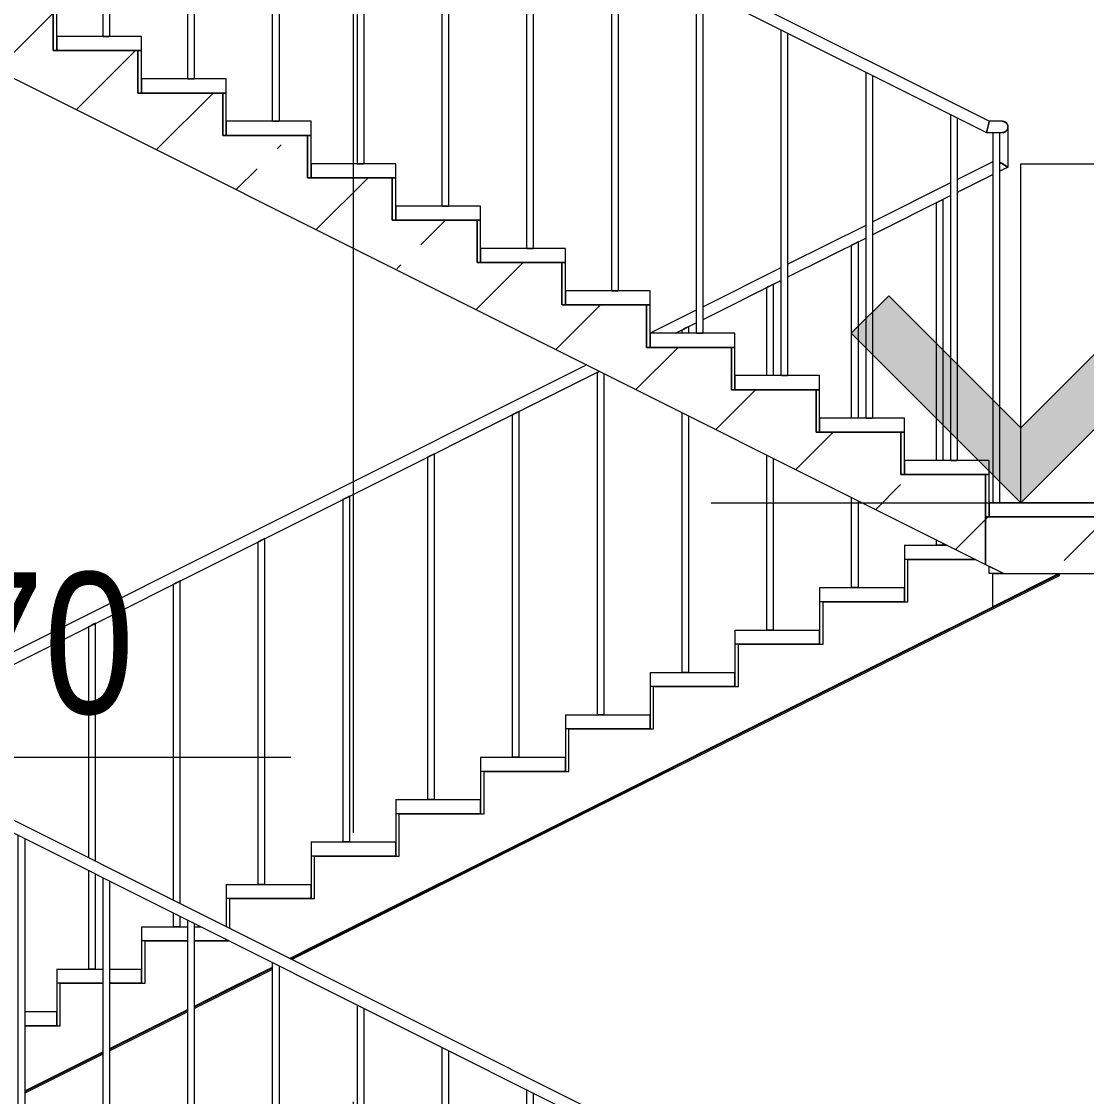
# Model space of a CAD drawing. Header units: millimetres. Extents: x -39507 to 33074, y -24219 to 30962.
# Drawn here: x 18343 to 22111, y 16770 to 20573 of the extents above; entities that cross this region are included whole.
import ezdxf

# ---------------------------------------------------------------- set-up
doc = ezdxf.new("R2010")
doc.units = ezdxf.units.MM
doc.linetypes.add('Осевые', pattern=[6350, 1270, -952.5, 3175, -952.5])
for name, color, linetype, lineweight in [('Балясины', 7, 'Continuous', 9), ('Верхние поручни', 7, 'Continuous', 9), ('Высотные отметки', 7, 'Continuous', 9), ('Лестницы', 7, 'Continuous', 9), ('Лестницы-1', 7, 'Continuous', 18), ('Ограждение', 7, 'Continuous', 9), ('Потолки', 7, 'Continuous', 9), ('Проступи_подступенки', 7, 'Continuous', 18), ('Проступи_подступенки-1', 7, 'Continuous', 9)]:
    doc.layers.add(name, color=color, linetype=linetype, lineweight=lineweight)
doc.layers.add('Оси-3', color=7, linetype='Осевые', lineweight=9, true_color=0xaaaaaa)
doc.styles.add('Arial Narrow', font='ARIALN.TTF', dxfattribs={"height": 500})
pattern_1 = [(45, (-2885.9, 6475), (-424.264, 424.264), [600, -100, 20, -100]), (45, (-2885.9, 6899), (-424.264, 424.264), [])]

# ---------------------------------------------------------------- blocks, each defined once
blk = doc.blocks.new('Ограждение - 25mm-V92-Разрез 2-2')
at = {"layer": 'Балясины'}
for p, q in [((20430, -156.2), (20430, -1380)), ((20430.3, -156.3), (20430.3, -156.3)), ((20455, -1380), (20455, -168.7)), ((20442.5, -1380), (20431.7, -1380)), ((20431.7, -1380), (20442.5, -1380)), ((20442.5, -1380), (20453.3, -1380)), ((20453.3, -1380), (20442.5, -1380))]:
    blk.add_line(p, q, dxfattribs=at)
blk = doc.blocks.new('Ограждение - 25mm-V91-Разрез 2-2')
at = {"layer": 'Балясины'}
for p, q in [((18330, 893.8), (18330, -330)), ((18330.3, 893.7), (18330.3, 893.7)), ((18355, -330), (18355, 881.3)), ((18342.5, -330), (18331.7, -330)), ((18331.7, -330), (18342.5, -330)), ((18342.5, -330), (18353.3, -330)), ((18353.3, -330), (18342.5, -330))]:
    blk.add_line(p, q, dxfattribs=at)
blk = doc.blocks.new('Ограждение - 25mm-V116-Разрез 2-2')
at = {"layer": 'Балясины'}
for p, q in [((21780, 20180), (21780, 18871.9)), ((21805, 18871.9), (21805, 20180)), ((21781.7, 18870), (21803.3, 18870)), ((21803.3, 18870), (21781.7, 18870))]:
    blk.add_line(p, q, dxfattribs=at)
blk = doc.blocks.new('Ограждение - 25mm-V117-Разрез 2-2')
at = {"layer": 'Балясины'}
for p, q in [((21579.2, 19931.3), (21579.2, 19020)), ((21604.2, 19020), (21604.2, 19943.8)), ((21579.2, 18740), (21579.2, 18720)), ((21591.7, 18720), (21580.9, 18720)), ((21580.9, 18720), (21591.7, 18720)), ((21591.7, 18720), (21602.5, 18720)), ((21602.5, 18720), (21591.7, 18720)), ((21604.2, 18720), (21604.2, 18727.5))]:
    blk.add_line(p, q, dxfattribs=at)
at = {"layer": 'Балясины', "flags": 128}
for points in [[(21591.7, 19937.6), (21586.3, 19934.9), (21581.9, 19932.7), (21579.5, 19931.5), (21581.9, 19932.7), (21586.3, 19934.9), (21591.7, 19937.6)], [(21591.7, 19937.6), (21597.1, 19940.3), (21601.5, 19942.5), (21603.9, 19943.7), (21601.5, 19942.5), (21597.1, 19940.3), (21591.7, 19937.6)]]:
    blk.add_lwpolyline(points, dxfattribs=at)
blk = doc.blocks.new('Ограждение - 25mm-V118-Разрез 2-2')
at = {"layer": 'Балясины'}
for p, q in [((21279.2, 19781.3), (21279.2, 19170)), ((21304.2, 19170), (21304.2, 19793.8)), ((21279.2, 18890), (21279.2, 18570)), ((21304.2, 18570), (21304.2, 18877.5)), ((21291.7, 18570), (21280.9, 18570)), ((21280.9, 18570), (21291.7, 18570)), ((21291.7, 18570), (21302.5, 18570)), ((21302.5, 18570), (21291.7, 18570))]:
    blk.add_line(p, q, dxfattribs=at)
at = {"layer": 'Балясины', "flags": 128}
for points in [[(21291.7, 19787.6), (21286.3, 19784.9), (21281.9, 19782.7), (21279.5, 19781.5), (21281.9, 19782.7), (21286.3, 19784.9), (21291.7, 19787.6)], [(21291.7, 19787.6), (21297.1, 19790.3), (21301.5, 19792.5), (21303.9, 19793.7), (21301.5, 19792.5), (21297.1, 19790.3), (21291.7, 19787.6)]]:
    blk.add_lwpolyline(points, dxfattribs=at)
blk = doc.blocks.new('Ограждение - 25mm-V119-Разрез 2-2')
at = {"layer": 'Балясины'}
for p, q in [((20979.2, 19631.3), (20979.2, 19320)), ((21004.2, 19320), (21004.2, 19643.8)), ((20979.2, 19040), (20979.2, 18420)), ((21004.2, 18420), (21004.2, 19027.5)), ((20991.7, 18420), (20980.9, 18420)), ((20980.9, 18420), (20991.7, 18420)), ((20991.7, 18420), (21002.5, 18420)), ((21002.5, 18420), (20991.7, 18420))]:
    blk.add_line(p, q, dxfattribs=at)
at = {"layer": 'Балясины', "flags": 128}
for points in [[(20991.7, 19637.6), (20986.3, 19634.9), (20981.9, 19632.7), (20979.5, 19631.5), (20981.9, 19632.7), (20986.3, 19634.9), (20991.7, 19637.6)], [(20991.7, 19637.6), (20997.1, 19640.3), (21001.5, 19642.5), (21003.9, 19643.7), (21001.5, 19642.5), (20997.1, 19640.3), (20991.7, 19637.6)]]:
    blk.add_lwpolyline(points, dxfattribs=at)
blk = doc.blocks.new('Ограждение - 25mm-V120-Разрез 2-2')
at = {"layer": 'Балясины'}
for p, q in [((20679.2, 19481.3), (20679.2, 19470)), ((20704.2, 19470), (20704.2, 19493.8)), ((20679.2, 19190), (20679.2, 18270)), ((20704.2, 18270), (20704.2, 19177.5)), ((20691.7, 18270), (20680.9, 18270)), ((20680.9, 18270), (20691.7, 18270)), ((20691.7, 18270), (20702.5, 18270)), ((20702.5, 18270), (20691.7, 18270))]:
    blk.add_line(p, q, dxfattribs=at)
at = {"layer": 'Балясины', "flags": 128}
for points in [[(20691.7, 19487.6), (20686.3, 19484.9), (20681.9, 19482.7), (20679.5, 19481.5), (20681.9, 19482.7), (20686.3, 19484.9), (20691.7, 19487.6)], [(20691.7, 19487.6), (20697.1, 19490.3), (20701.5, 19492.5), (20703.9, 19493.7), (20701.5, 19492.5), (20697.1, 19490.3), (20691.7, 19487.6)]]:
    blk.add_lwpolyline(points, dxfattribs=at)
blk = doc.blocks.new('Ограждение - 25mm-V121-Разрез 2-2')
at = {"layer": 'Балясины'}
for p, q in [((20379.2, 19331.3), (20379.2, 18120)), ((20404.2, 18120), (20404.2, 19327.5)), ((20391.7, 18120), (20380.9, 18120)), ((20380.9, 18120), (20391.7, 18120)), ((20391.7, 18120), (20402.5, 18120)), ((20402.5, 18120), (20391.7, 18120))]:
    blk.add_line(p, q, dxfattribs=at)
at = {"layer": 'Балясины', "flags": 128}
blk.add_lwpolyline([(20386.3, 19334.9), (20381.9, 19332.7), (20379.5, 19331.5), (20381.9, 19332.7), (20386.3, 19334.9)], dxfattribs=at)
blk = doc.blocks.new('Ограждение - 25mm-V109-Разрез 2-2')
at = {"layer": 'Балясины'}
for p, q in [((20679.2, 23681.3), (20679.2, 22470)), ((20704.2, 22470), (20704.2, 23693.8)), ((20691.7, 22470), (20680.9, 22470)), ((20680.9, 22470), (20691.7, 22470)), ((20691.7, 22470), (20702.5, 22470)), ((20702.5, 22470), (20691.7, 22470))]:
    blk.add_line(p, q, dxfattribs=at)
at = {"layer": 'Балясины', "flags": 128}
for points in [[(20691.7, 23687.6), (20686.3, 23684.9), (20681.9, 23682.7), (20679.5, 23681.5), (20681.9, 23682.7), (20686.3, 23684.9), (20691.7, 23687.6)], [(20691.7, 23687.6), (20697.1, 23690.3), (20701.5, 23692.5), (20703.9, 23693.7), (20701.5, 23692.5), (20697.1, 23690.3), (20691.7, 23687.6)]]:
    blk.add_lwpolyline(points, dxfattribs=at)
blk = doc.blocks.new('Ограждение - 25mm-V122-Разрез 2-2')
at = {"layer": 'Балясины'}
for p, q in [((19179.2, 18731.3), (19179.2, 17520)), ((19204.2, 17520), (19204.2, 18743.8)), ((19191.7, 17520), (19181.7, 17520)), ((19181.7, 17520), (19191.7, 17520)), ((19191.7, 17520), (19202.5, 17520)), ((19202.5, 17520), (19191.7, 17520))]:
    blk.add_line(p, q, dxfattribs=at)
at = {"layer": 'Балясины', "flags": 128}
for points in [[(19191.7, 18737.6), (19186.3, 18734.9), (19181.9, 18732.7), (19179.5, 18731.5), (19181.9, 18732.7), (19186.3, 18734.9), (19191.7, 18737.6)], [(19191.7, 18737.6), (19197.1, 18740.3), (19201.5, 18742.5), (19203.9, 18743.7), (19201.5, 18742.5), (19197.1, 18740.3), (19191.7, 18737.6)]]:
    blk.add_lwpolyline(points, dxfattribs=at)
blk = doc.blocks.new('Ограждение - 25mm-V110-Разрез 2-2')
at = {"layer": 'Балясины'}
for p, q in [((18891.7, 22787.6), (18897.1, 22790.3)), ((18904.2, 21651.2), (18904.2, 22793.8)), ((18879.2, 22781.3), (18879.2, 21663.7)), ((18879.2, 21619.2), (18879.2, 21570)), ((18904.2, 21570), (18904.2, 21606.7)), ((18891.7, 21570), (18880.9, 21570)), ((18880.9, 21570), (18891.7, 21570)), ((18891.7, 21570), (18898, 21570)), ((18898, 21570), (18891.7, 21570)), ((18898.4, 21570), (18902.5, 21570)), ((18902.5, 21570), (18898.4, 21570))]:
    blk.add_line(p, q, dxfattribs=at)
at = {"layer": 'Балясины', "flags": 128}
for points in [[(18891.7, 22787.6), (18886.3, 22784.9), (18881.9, 22782.7), (18879.5, 22781.5), (18881.9, 22782.7), (18886.3, 22784.9), (18891.7, 22787.6)], [(18898.5, 22791), (18901.5, 22792.5), (18903.9, 22793.7), (18901.5, 22792.5), (18897.1, 22790.3), (18891.7, 22787.6)]]:
    blk.add_lwpolyline(points, dxfattribs=at)
blk = doc.blocks.new('Ограждение - 25mm-V111-Разрез 2-2')
at = {"layer": 'Балясины'}
for p, q in [((18579.2, 22631.3), (18579.2, 21813.8)), ((18604.2, 21801.3), (18604.2, 22643.8)), ((18579.2, 21769.2), (18579.2, 21420)), ((18604.2, 21420), (18604.2, 21756.7)), ((18591.7, 21420), (18580.9, 21420)), ((18580.9, 21420), (18591.7, 21420)), ((18591.7, 21420), (18602.5, 21420)), ((18602.5, 21420), (18591.7, 21420))]:
    blk.add_line(p, q, dxfattribs=at)
at = {"layer": 'Балясины', "flags": 128}
for points in [[(18591.7, 22637.6), (18586.3, 22634.9), (18581.9, 22632.7), (18579.5, 22631.5), (18581.9, 22632.7), (18586.3, 22634.9), (18591.7, 22637.6)], [(18591.7, 22637.6), (18597.1, 22640.3), (18601.5, 22642.5), (18603.9, 22643.7), (18601.5, 22642.5), (18597.1, 22640.3), (18591.7, 22637.6)]]:
    blk.add_lwpolyline(points, dxfattribs=at)
blk = doc.blocks.new('Ограждение - 25mm-V44-Разрез 2-2')
at = {"layer": 'Балясины'}
for p, q in [((-23340.4, 18110), (-23340.4, 16800)), ((-23315.4, 16800), (-23315.4, 18110)), ((-23338.7, 16800), (-23317.1, 16800)), ((-23317.1, 16800), (-23338.7, 16800))]:
    blk.add_line(p, q, dxfattribs=at)
blk = doc.blocks.new('Ограждение - 25mm-V142-Разрез 2-2')
at = {"layer": 'Балясины'}
for p, q in [((21780, 20031.7), (21780, 18871.9)), ((21805, 18871.9), (21805, 20044.2)), ((21792.5, 18870), (21781.7, 18870)), ((21781.7, 18870), (21792.5, 18870)), ((21792.5, 18870), (21803.3, 18870)), ((21803.3, 18870), (21792.5, 18870))]:
    blk.add_line(p, q, dxfattribs=at)
blk = doc.blocks.new('Ограждение - Ограждение-6836320-Разрез 2-2')
for name, p in [('Ограждение - 25mm-V92-Разрез 2-2', (-1800, 21900)), ('Ограждение - 25mm-V92-Разрез 2-2', (-1500, 21750)), ('Ограждение - 25mm-V92-Разрез 2-2', (-1200, 21600)), ('Ограждение - 25mm-V91-Разрез 2-2', (1200, 20400)), ('Ограждение - 25mm-V91-Разрез 2-2', (1500, 20250)), ('Ограждение - 25mm-V91-Разрез 2-2', (1800, 20100)), ('Ограждение - 25mm-V91-Разрез 2-2', (2100, 19950)), ('Ограждение - 25mm-V91-Разрез 2-2', (2400, 19800)), ('Ограждение - 25mm-V91-Разрез 2-2', (2700, 19650)), ('Ограждение - 25mm-V91-Разрез 2-2', (3000, 19500)), ('Ограждение - 25mm-V91-Разрез 2-2', (3300, 19350)), ('Ограждение - 25mm-V116-Разрез 2-2', (0, 0)), ('Ограждение - 25mm-V44-Разрез 2-2', (45120.4, 2070)), ('Ограждение - 25mm-V142-Разрез 2-2', (0, 0)), ('Ограждение - 25mm-V117-Разрез 2-2', (0, 0)), ('Ограждение - 25mm-V118-Разрез 2-2', (0, 0)), ('Ограждение - 25mm-V119-Разрез 2-2', (0, 0)), ('Ограждение - 25mm-V120-Разрез 2-2', (0, 0)), ('Ограждение - 25mm-V121-Разрез 2-2', (0, 0)), ('Ограждение - 25mm-V109-Разрез 2-2', (-600, -4500)), ('Ограждение - 25mm-V109-Разрез 2-2', (-900, -4650)), ('Ограждение - 25mm-V109-Разрез 2-2', (-1200, -4800)), ('Ограждение - 25mm-V122-Разрез 2-2', (0, 0)), ('Ограждение - 25mm-V110-Разрез 2-2', (0, -4200)), ('Ограждение - 25mm-V111-Разрез 2-2', (0, -4200)), ('Ограждение - 25mm-V92-Разрез 2-2', (-2100, 17850)), ('Ограждение - 25mm-V92-Разрез 2-2', (-1800, 17700)), ('Ограждение - 25mm-V92-Разрез 2-2', (-1500, 17550)), ('Ограждение - 25mm-V92-Разрез 2-2', (-1200, 17400)), ('Ограждение - 25mm-V91-Разрез 2-2', (1200, 16200)), ('Ограждение - 25mm-V91-Разрез 2-2', (1500, 16050)), ('Ограждение - 25mm-V91-Разрез 2-2', (1800, 15900))]:
    blk.add_blockref(name, p)
blk = doc.blocks.new('Тип верхнего поручня - Верхний поручень_Внутренний_-6837024-Разрез 2-2')
at = {"layer": 'Верхние поручни'}
for p, q in [((21767.1, 20220), (17841.7, 22182.7)), ((17801.7, 22158), (21757.7, 20180)), ((21812.5, 20220), (21767.1, 20220)), ((21834.6, 20056.7), (21834.6, 20200)), ((21757.7, 20180), (21812.5, 20180)), ((21780.2, 20076.5), (21654.5, 20013.7)), ((21805, 20044.2), (21832.5, 20058)), ((21812.5, 20070.3), (21807.3, 20073.5)), ((21807.3, 20073.5), (21812.5, 20070.3)), ((21654.4, 19968.9), (21780.2, 20031.8)), ((21630.6, 20001.7), (21354.8, 19863.9)), ((21354.9, 19819.1), (21630.7, 19957)), ((21330.2, 19851.5), (21054.9, 19713.9)), ((21054.9, 19669.2), (21330.2, 19806.8)), ((21030.1, 19701.5), (20755, 19563.9)), ((20755, 19519.2), (21030.1, 19656.8)), ((20730, 19551.5), (20567.1, 19470)), ((20656.6, 19470), (20730, 19506.7)), ((20343.2, 19358), (17867.1, 18120)), ((17876.6, 18080), (20387.9, 19335.7)), ((17801.7, 17958), (21757.7, 15980)), ((21767.1, 16020), (17841.7, 17982.7))]:
    blk.add_line(p, q, dxfattribs=at)
at = {"layer": 'Верхние поручни', "flags": 128}
for points in [[(21814.6, 20180), (21819.8, 20180.7), (21824.6, 20182.7), (21828.8, 20185.9), (21832, 20190), (21834, 20194.8), (21834.6, 20200), (21834, 20205.2), (21832, 20210), (21828.8, 20214.1), (21824.6, 20217.3), (21819.8, 20219.3), (21814.6, 20220)], [(21814.6, 20069), (21809.5, 20072.2), (21805, 20075)], [(21805, 20075), (21809.5, 20072.2), (21814.6, 20069)], [(21812.5, 20070.3), (21817.7, 20067.1), (21822.5, 20064.2), (21826.7, 20061.6), (21829.8, 20059.6)], [(21829.8, 20059.6), (21826.7, 20061.6), (21822.5, 20064.2), (21817.7, 20067.1), (21812.5, 20070.3)], [(21814.6, 20069), (21819.8, 20065.8), (21824.6, 20062.9), (21828.8, 20060.3), (21832, 20058.3)], [(21834.6, 20056.7), (21834, 20057.1), (21832, 20058.3), (21828.8, 20060.3), (21824.6, 20062.9), (21819.8, 20065.8), (21814.6, 20069)]]:
    blk.add_lwpolyline(points, dxfattribs=at)
at = {"layer": 'Верхние поручни'}
for points, knots in [([(21762.4, 20200), (21762, 20198.3), (21761.2, 20194.8), (21760, 20189.9), (21759, 20185.7), (21758, 20181.4), (21757.7, 20180), (21757.7, 20180)], [0, 0, 0, 0, 0.0833333, 0.1666667, 0.25, 0.3333333, 0.5, 0.5, 0.5, 0.5]), ([(21759.2, 20186.3), (21759.4, 20187.4), (21760.1, 20190.1), (21761.2, 20194.8), (21762, 20198.3), (21762.4, 20200)], [0.7587584, 0.7587584, 0.7587584, 0.7587584, 0.8333333, 0.9166667, 1, 1, 1, 1]), ([(21767.1, 20220), (21767.1, 20220), (21766.8, 20218.6), (21765.8, 20214.3), (21764.8, 20210.1), (21763.6, 20205.2), (21762.8, 20201.7), (21762.4, 20200)], [0.5, 0.5, 0.5, 0.5, 0.6666667, 0.75, 0.8333333, 0.9166667, 1, 1, 1, 1]), ([(21812.5, 20220), (21813, 20220), (21813.8, 20220), (21815.1, 20219.8), (21816.4, 20219.6), (21817.7, 20219.3), (21819, 20219), (21820.2, 20218.5), (21821.4, 20218), (21822.5, 20217.3), (21823.6, 20216.6), (21825.1, 20215.6), (21826.4, 20214.5), (21827.6, 20213.2), (21828.7, 20211.8), (21829.9, 20210), (21831.1, 20207.7), (21832.2, 20204.4), (21832.5, 20201.7), (21832.5, 20200)], [0.5, 0.5, 0.5, 0.5, 0.5208333, 0.5416667, 0.5625, 0.5833333, 0.6041667, 0.625, 0.6458333, 0.6666667, 0.6875, 0.7083333, 0.75, 0.7708333, 0.7916667, 0.8333333, 0.875, 0.9166667, 1, 1, 1, 1]), ([(21832.5, 20200), (21832.5, 20198.3), (21832.2, 20195.6), (21831.1, 20192.3), (21829.9, 20190), (21828.7, 20188.2), (21827.6, 20186.8), (21826.4, 20185.5), (21824.7, 20184.1), (21822.9, 20182.9), (21821.4, 20182), (21820.2, 20181.5), (21819, 20181), (21817.7, 20180.7), (21816.4, 20180.4), (21815.1, 20180.2), (21813.8, 20180), (21813, 20180), (21812.5, 20180)], [0, 0, 0, 0, 0.0833333, 0.125, 0.1666667, 0.2083333, 0.2291667, 0.25, 0.2916667, 0.3333333, 0.3541667, 0.375, 0.3958333, 0.4166667, 0.4375, 0.4583333, 0.4791667, 0.5, 0.5, 0.5, 0.5])]:
    blk.add_open_spline(points, degree=3, knots=knots, dxfattribs=at)
for points in [[(21762.4, 20200), (21762.8, 20201.7), (21763.6, 20205.2), (21764.8, 20210.1), (21765.8, 20214.3), (21766.3, 20216.4), (21766.5, 20217.3)], [(21758.3, 20182.7), (21758.5, 20183.6), (21758.8, 20184.6), (21759.1, 20185.9)]]:
    blk.add_open_spline(points, degree=3, dxfattribs=at)
blk = doc.blocks.new('Высотные отметки - Высотная отметка - Стрелка-4455449-Разрез 2-2')
at = {"layer": 'Высотные отметки'}
blk.add_hatch(color=256, dxfattribs=at).paths.add_polyline_path([(-36565.6, -5267.2), (-36098.4, -5734.3), (-35631.2, -5267.2), (-35498.4, -5400), (-36098.4, -6000), (-36698.4, -5400)], flags=0)
for p, q in [((-36098.4, -4800), (-39098.4, -4800)), ((-36098.4, -6000), (-36098.4, -4800)), ((-36565.6, -5267.2), (-36698.4, -5400)), ((-36098.4, -5734.3), (-36565.6, -5267.2)), ((-35631.2, -5267.2), (-36098.4, -5734.3)), ((-35498.4, -5400), (-35631.2, -5267.2)), ((-36698.4, -5400), (-36098.4, -6000)), ((-36098.4, -6000), (-35498.4, -5400)), ((-35002.8, -6000), (-36395.1, -6000))]:
    blk.add_line(p, q, dxfattribs=at)

msp = doc.modelspace()

# ---------------------------------------------------------------- hatches: boundary and pattern name
at = {"layer": 'Лестницы'}
h = msp.add_hatch(dxfattribs=at)
h.set_pattern_fill('FP_2', color=256, style=0, pattern_type=2)
h.set_pattern_definition(pattern_1)
h.paths.add_polyline_path([(21754.6, 18652.3), (21754.6, 18970), (21454.6, 18970), (21454.6, 19120), (21154.6, 19120), (21154.6, 19270), (20854.6, 19270), (20854.6, 19420), (20554.6, 19420), (20554.6, 19570), (20254.6, 19570), (20254.6, 19720), (19954.6, 19720), (19954.6, 19870), (19654.6, 19870), (19654.6, 20020), (19354.6, 20020), (19354.6, 20170), (19054.6, 20170), (19054.6, 20320), (18754.6, 20320), (18754.6, 20470), (18454.6, 20470), (18454.6, 20620), (18154.6, 20620), (18154.6, 20770), (17854.6, 20770), (17854.6, 20602.3), (21753.6, 18652.8)], flags=0)
h = msp.add_hatch(dxfattribs=at)
h.set_pattern_fill('FP_2', color=256, style=0, pattern_type=2)
h.set_pattern_definition(pattern_1)
h.paths.add_polyline_path([(22867.6, 18620), (23567.1, 18620), (23567.1, 18820), (21754.6, 18820), (21754.6, 18652.3), (21819.2, 18620)], flags=0)

# ---------------------------------------------------------------- linework, layer by layer
at = {"layer": 'Высотные отметки'}
for p, q in [((21805, 18870), (21826.9, 18870)), ((21826.9, 18870), (21878.9, 18870))]:
    msp.add_line(p, q, dxfattribs=at)
at = {"layer": 'Лестницы'}
for p, q in [((21479.6, 18670), (21719.2, 18670)), ((21479.6, 18520), (21479.6, 18670)), ((21767.1, 18620), (21767.1, 18646)), ((21767.1, 18646), (21819.2, 18620)), ((21819.2, 18620), (21767.1, 18620)), ((21779.6, 18502.3), (21779.6, 18620)), ((22015, 18620), (21779.6, 18502.3)), ((21779.6, 18620), (22015, 18620)), ((21779.6, 18502.3), (21779.6, 18620)), ((21179.6, 18520), (21479.6, 18520)), ((21179.6, 18370), (21179.6, 18520)), ((21479.6, 18352.3), (21779.6, 18502.3)), ((20879.6, 18370), (21179.6, 18370)), ((20879.6, 18220), (20879.6, 18370)), ((21179.6, 18202.3), (21479.6, 18352.3)), ((20579.6, 18220), (20879.6, 18220)), ((20579.6, 18070), (20579.6, 18220)), ((20879.6, 18052.3), (21179.6, 18202.3)), ((20279.6, 18070), (20579.6, 18070)), ((20279.6, 17920), (20279.6, 18070)), ((20579.6, 17902.3), (20879.6, 18052.3)), ((19979.6, 17920), (20279.6, 17920)), ((19979.6, 17770), (19979.6, 17920)), ((20279.6, 17752.3), (20579.6, 17902.3)), ((19679.6, 17770), (19979.6, 17770)), ((19679.6, 17620), (19679.6, 17770)), ((19979.6, 17602.3), (20279.6, 17752.3)), ((19379.6, 17620), (19679.6, 17620)), ((19379.6, 17470), (19379.6, 17620)), ((19679.6, 17452.3), (19979.6, 17602.3)), ((19079.6, 17470), (19379.6, 17470)), ((19079.6, 17363.5), (19079.6, 17470)), ((19379.6, 17302.3), (19679.6, 17452.3)), ((18779.6, 17320), (18930.4, 17320)), ((18779.6, 17170), (18779.6, 17320)), ((18954.6, 17320), (19077.7, 17320)), ((19290.8, 17257.9), (19379.6, 17302.3)), ((19079.6, 17152.3), (19230.4, 17227.7)), ((18479.6, 17170), (18630.2, 17170)), ((18479.6, 17020), (18479.6, 17170)), ((18654.8, 17170), (18779.6, 17170)), ((18954.4, 17089.7), (19079.6, 17152.3)), ((18779.6, 17002.3), (18930.7, 17077.8)), ((18354.9, 17020), (18479.6, 17020)), ((18654.9, 16939.9), (18779.6, 17002.3)), ((18479.6, 16852.3), (18630.2, 16927.6)), ((18354.9, 16790), (18479.6, 16852.3))]:
    msp.add_line(p, q, dxfattribs=at)
at = {"layer": 'Лестницы-1'}
for p, q in [((18454.6, 20470), (18454.6, 20620)), ((17854.6, 20602.3), (21754.6, 18652.3)), ((18754.6, 20470), (18454.6, 20470)), ((18754.6, 20320), (18754.6, 20470)), ((19054.6, 20320), (18754.6, 20320)), ((19054.6, 20170), (19054.6, 20320)), ((19354.6, 20170), (19054.6, 20170)), ((19354.6, 20020), (19354.6, 20170)), ((19654.6, 20020), (19354.6, 20020)), ((19654.6, 19870), (19654.6, 20020)), ((19954.6, 19870), (19654.6, 19870)), ((19954.6, 19720), (19954.6, 19870)), ((20254.6, 19720), (19954.6, 19720)), ((20254.6, 19570), (20254.6, 19720)), ((20554.6, 19570), (20254.6, 19570)), ((20554.6, 19420), (20554.6, 19570)), ((20854.6, 19420), (20554.6, 19420)), ((20854.6, 19270), (20854.6, 19420)), ((21154.6, 19270), (20854.6, 19270)), ((21154.6, 19120), (21154.6, 19270)), ((21454.6, 19120), (21154.6, 19120)), ((21454.6, 18970), (21454.6, 19120)), ((21754.6, 18970), (21454.6, 18970)), ((21754.6, 18652.3), (21754.6, 18970)), ((23567.1, 18820), (21754.6, 18820)), ((21754.6, 18820), (21754.6, 18652.3)), ((21754.6, 18652.3), (21819.2, 18620)), ((21819.2, 18620), (23567.1, 18620))]:
    msp.add_line(p, q, dxfattribs=at)
at = {"layer": 'Оси-3'}
msp.add_line((19517.1, -22619.5), (19517.1, 29000), dxfattribs=at)
at = {"layer": 'Потолки'}
for p, q in [((19293.6, 17256.5), (22015, 18617.5)), ((22015, 18611.9), (19299.2, 17253.7)), ((22015, 18617.5), (22015, 18611.9)), ((18954.4, 17086.9), (19230.4, 17224.9)), ((19230.4, 17219.3), (18954.4, 17081.3)), ((18654.9, 16937.1), (18930.7, 17075)), ((18930.7, 17069.4), (18654.9, 16931.5)), ((18354.9, 16787.1), (18630.2, 16924.7)), ((18630.2, 16919.1), (18354.9, 16781.5))]:
    msp.add_line(p, q, dxfattribs=at)
at = {"layer": 'Проступи_подступенки'}
for p, q in [((18454.6, 20620), (18454.6, 20470)), ((18467.1, 20470), (18467.1, 20620)), ((18767.1, 20520), (18467.1, 20520)), ((18467.1, 20520), (18467.1, 20470)), ((18767.1, 20470), (18767.1, 20520)), ((18454.6, 20470), (18467.1, 20470)), ((18467.1, 20470), (18767.1, 20470)), ((18767.1, 20470), (18754.6, 20470)), ((18754.6, 20470), (18754.6, 20320)), ((18767.1, 20320), (18767.1, 20470)), ((19067.1, 20370), (18767.1, 20370)), ((18767.1, 20370), (18767.1, 20320)), ((19067.1, 20320), (19067.1, 20370)), ((18754.6, 20320), (18767.1, 20320)), ((18767.1, 20320), (19067.1, 20320)), ((19067.1, 20320), (19054.6, 20320)), ((19054.6, 20320), (19054.6, 20170)), ((19067.1, 20170), (19067.1, 20320)), ((19367.1, 20220), (19067.1, 20220)), ((19067.1, 20220), (19067.1, 20170)), ((19367.1, 20170), (19367.1, 20220)), ((19054.6, 20170), (19067.1, 20170)), ((19067.1, 20170), (19367.1, 20170)), ((19367.1, 20170), (19354.6, 20170)), ((19354.6, 20170), (19354.6, 20020)), ((19367.1, 20020), (19367.1, 20170)), ((19667.1, 20070), (19367.1, 20070)), ((19367.1, 20070), (19367.1, 20020)), ((19667.1, 20020), (19667.1, 20070)), ((19354.6, 20020), (19367.1, 20020)), ((19367.1, 20020), (19667.1, 20020)), ((19667.1, 20020), (19654.6, 20020)), ((19654.6, 20020), (19654.6, 19870)), ((19667.1, 19870), (19667.1, 20020)), ((19967.1, 19920), (19667.1, 19920)), ((19667.1, 19920), (19667.1, 19870)), ((19967.1, 19870), (19967.1, 19920)), ((19654.6, 19870), (19667.1, 19870)), ((19667.1, 19870), (19967.1, 19870)), ((19967.1, 19870), (19954.6, 19870)), ((19954.6, 19870), (19954.6, 19720)), ((19967.1, 19720), (19967.1, 19870)), ((20267.1, 19770), (19967.1, 19770)), ((19967.1, 19770), (19967.1, 19720)), ((20267.1, 19720), (20267.1, 19770)), ((19954.6, 19720), (19967.1, 19720)), ((19967.1, 19720), (20267.1, 19720)), ((20267.1, 19720), (20254.6, 19720)), ((20254.6, 19720), (20254.6, 19570)), ((20267.1, 19570), (20267.1, 19720)), ((20567.1, 19620), (20267.1, 19620)), ((20267.1, 19620), (20267.1, 19570)), ((20567.1, 19570), (20567.1, 19620)), ((20254.6, 19570), (20267.1, 19570)), ((20267.1, 19570), (20567.1, 19570)), ((20567.1, 19570), (20554.6, 19570)), ((20554.6, 19570), (20554.6, 19420)), ((20567.1, 19420), (20567.1, 19570)), ((20867.1, 19470), (20567.1, 19470)), ((20567.1, 19470), (20567.1, 19420)), ((20867.1, 19420), (20867.1, 19470)), ((20554.6, 19420), (20567.1, 19420)), ((20567.1, 19420), (20867.1, 19420)), ((20867.1, 19420), (20854.6, 19420)), ((20854.6, 19420), (20854.6, 19270)), ((20867.1, 19270), (20867.1, 19420)), ((21167.1, 19320), (20867.1, 19320)), ((20867.1, 19320), (20867.1, 19270)), ((21167.1, 19270), (21167.1, 19320)), ((20854.6, 19270), (20867.1, 19270)), ((20867.1, 19270), (21167.1, 19270)), ((21167.1, 19270), (21154.6, 19270)), ((21154.6, 19270), (21154.6, 19120)), ((21167.1, 19120), (21167.1, 19270)), ((21467.1, 19170), (21167.1, 19170)), ((21167.1, 19170), (21167.1, 19120)), ((21467.1, 19120), (21467.1, 19170)), ((21154.6, 19120), (21167.1, 19120)), ((21167.1, 19120), (21467.1, 19120)), ((21467.1, 19120), (21454.6, 19120)), ((21454.6, 19120), (21454.6, 18970)), ((21467.1, 18970), (21467.1, 19120)), ((21767.1, 19020), (21467.1, 19020)), ((21467.1, 19020), (21467.1, 18970)), ((21767.1, 18970), (21767.1, 19020)), ((21454.6, 18970), (21467.1, 18970)), ((21467.1, 18970), (21767.1, 18970)), ((21767.1, 18970), (21754.6, 18970)), ((21754.6, 18970), (21754.6, 18820)), ((21767.1, 18820), (21767.1, 18970)), ((23567.1, 18870), (21767.1, 18870)), ((21767.1, 18870), (21767.1, 18820)), ((21754.6, 18820), (21767.1, 18820)), ((21767.1, 18820), (23567.1, 18820))]:
    msp.add_line(p, q, dxfattribs=at)
at = {"layer": 'Проступи_подступенки-1'}
for p, q in [((21779.6, 18820), (21767.1, 18820)), ((21467.1, 18720), (21619.2, 18720)), ((21467.1, 18720), (21467.1, 18670)), ((21467.1, 18670), (21467.1, 18520)), ((21479.6, 18670), (21467.1, 18670)), ((21719.2, 18670), (21467.1, 18670)), ((21479.6, 18520), (21479.6, 18670)), ((21167.1, 18570), (21467.1, 18570)), ((21167.1, 18570), (21167.1, 18520)), ((21467.1, 18520), (21467.1, 18570)), ((21167.1, 18520), (21167.1, 18370)), ((21179.6, 18520), (21167.1, 18520)), ((21467.1, 18520), (21167.1, 18520)), ((21179.6, 18370), (21179.6, 18520)), ((21467.1, 18520), (21479.6, 18520)), ((20867.1, 18420), (21167.1, 18420)), ((20867.1, 18420), (20867.1, 18370)), ((21167.1, 18370), (21167.1, 18420)), ((20867.1, 18370), (20867.1, 18220)), ((20879.6, 18370), (20867.1, 18370)), ((21167.1, 18370), (20867.1, 18370)), ((20879.6, 18220), (20879.6, 18370)), ((21167.1, 18370), (21179.6, 18370)), ((20567.1, 18270), (20867.1, 18270)), ((20567.1, 18270), (20567.1, 18220)), ((20867.1, 18220), (20867.1, 18270)), ((20567.1, 18220), (20567.1, 18070)), ((20579.6, 18220), (20567.1, 18220)), ((20867.1, 18220), (20567.1, 18220)), ((20579.6, 18070), (20579.6, 18220)), ((20867.1, 18220), (20879.6, 18220)), ((20267.1, 18120), (20567.1, 18120)), ((20267.1, 18120), (20267.1, 18070)), ((20567.1, 18070), (20567.1, 18120)), ((20267.1, 18070), (20267.1, 17920)), ((20279.6, 18070), (20267.1, 18070)), ((20567.1, 18070), (20267.1, 18070)), ((20279.6, 17920), (20279.6, 18070)), ((20567.1, 18070), (20579.6, 18070)), ((19967.1, 17970), (20267.1, 17970)), ((19967.1, 17970), (19967.1, 17920)), ((20267.1, 17920), (20267.1, 17970)), ((19967.1, 17920), (19967.1, 17770)), ((19979.6, 17920), (19967.1, 17920)), ((20267.1, 17920), (19967.1, 17920)), ((19979.6, 17770), (19979.6, 17920)), ((20267.1, 17920), (20279.6, 17920)), ((19667.1, 17820), (19967.1, 17820)), ((19667.1, 17820), (19667.1, 17770)), ((19967.1, 17770), (19967.1, 17820)), ((19667.1, 17770), (19667.1, 17620)), ((19679.6, 17770), (19667.1, 17770)), ((19967.1, 17770), (19667.1, 17770)), ((19679.6, 17620), (19679.6, 17770)), ((19967.1, 17770), (19979.6, 17770)), ((19367.1, 17670), (19667.1, 17670)), ((19367.1, 17670), (19367.1, 17620)), ((19667.1, 17620), (19667.1, 17670)), ((19367.1, 17620), (19367.1, 17470)), ((19379.6, 17620), (19367.1, 17620)), ((19667.1, 17620), (19367.1, 17620)), ((19379.6, 17470), (19379.6, 17620)), ((19667.1, 17620), (19679.6, 17620)), ((19067.1, 17520), (19367.1, 17520)), ((19067.1, 17520), (19067.1, 17470)), ((19367.1, 17470), (19367.1, 17520)), ((19067.1, 17470), (19067.1, 17369.8)), ((19079.6, 17470), (19067.1, 17470)), ((19367.1, 17470), (19067.1, 17470)), ((19079.6, 17363.5), (19079.6, 17470)), ((19367.1, 17470), (19379.6, 17470)), ((18767.1, 17370), (18930.4, 17370)), ((18767.1, 17370), (18767.1, 17320)), ((18954.7, 17370), (18977.7, 17370)), ((18767.1, 17320), (18767.1, 17170)), ((18779.6, 17320), (18767.1, 17320)), ((18930.4, 17320), (18767.1, 17320)), ((18779.6, 17170), (18779.6, 17320)), ((19067.1, 17320), (18954.6, 17320)), ((19067.1, 17320), (19067.1, 17325.3)), ((19067.1, 17325.3), (19067.1, 17320)), ((19067.1, 17320), (19077.7, 17320)), ((18467.1, 17220), (18630.7, 17220)), ((18467.1, 17220), (18467.1, 17170)), ((18654.4, 17220), (18767.1, 17220)), ((18767.1, 17170), (18767.1, 17220)), ((18467.1, 17170), (18467.1, 17020)), ((18479.6, 17170), (18467.1, 17170)), ((18630.2, 17170), (18467.1, 17170)), ((18479.6, 17020), (18479.6, 17170)), ((18767.1, 17170), (18654.8, 17170)), ((18767.1, 17170), (18779.6, 17170)), ((18354.9, 17070), (18467.1, 17070)), ((18467.1, 17020), (18467.1, 17070)), ((18467.1, 17020), (18354.9, 17020)), ((18467.1, 17020), (18479.6, 17020))]:
    msp.add_line(p, q, dxfattribs=at)

# ---------------------------------------------------------------- block references
at = {"layer": 'Верхние поручни'}
msp.add_blockref('Тип верхнего поручня - Верхний поручень_Внутренний_-6837024-Разрез 2-2', (0, 0), dxfattribs=at)
at = {"layer": 'Высотные отметки', "extrusion": (0, 0, -1)}
for p in [(14219.5, 24870), (19802.4, 22770)]:
    msp.add_blockref('Высотные отметки - Высотная отметка - Стрелка-4455449-Разрез 2-2', p, dxfattribs=at)
at = {"layer": 'Ограждение'}
msp.add_blockref('Ограждение - Ограждение-6836320-Разрез 2-2', (0, 0), dxfattribs=at)

# ---------------------------------------------------------------- texts
at = {"layer": 'Высотные отметки', "insert": (16654.7, 18624.3), "char_height": 500, "width": 2499.191, "attachment_point": 1, "line_spacing_factor": 0.974696, "style": 'Arial Narrow'}
msp.add_mtext('+16,770', dxfattribs=at)

doc.saveas('drawing.dxf')
